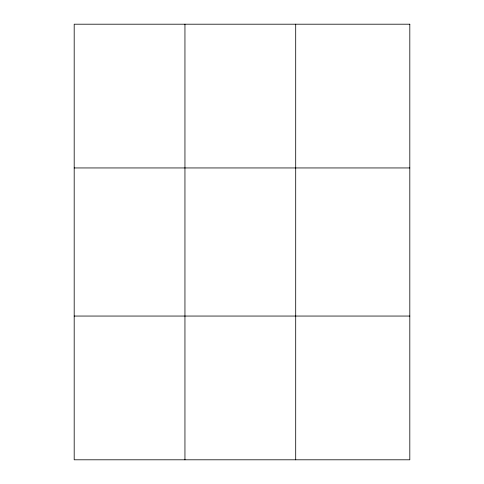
<?xml version="1.0" encoding="UTF-8"?>
<svg xmlns="http://www.w3.org/2000/svg" width="484" height="484" viewBox="0 0 484 484"><rect width="100%" height="100%" fill="white"/><g stroke="black" fill="none" stroke-linecap="round" stroke-linejoin="round"><path stroke-width="0.73" d="M184.948 459.8L184.948 24.2M295.7 459.8L295.7 24.2M74.191 167.948L409.809 167.948M74.191 316.052L409.809 316.052M409.809 24.2L409.809 459.8L74.191 459.8L74.191 24.2L409.809 24.2"/></g></svg>
